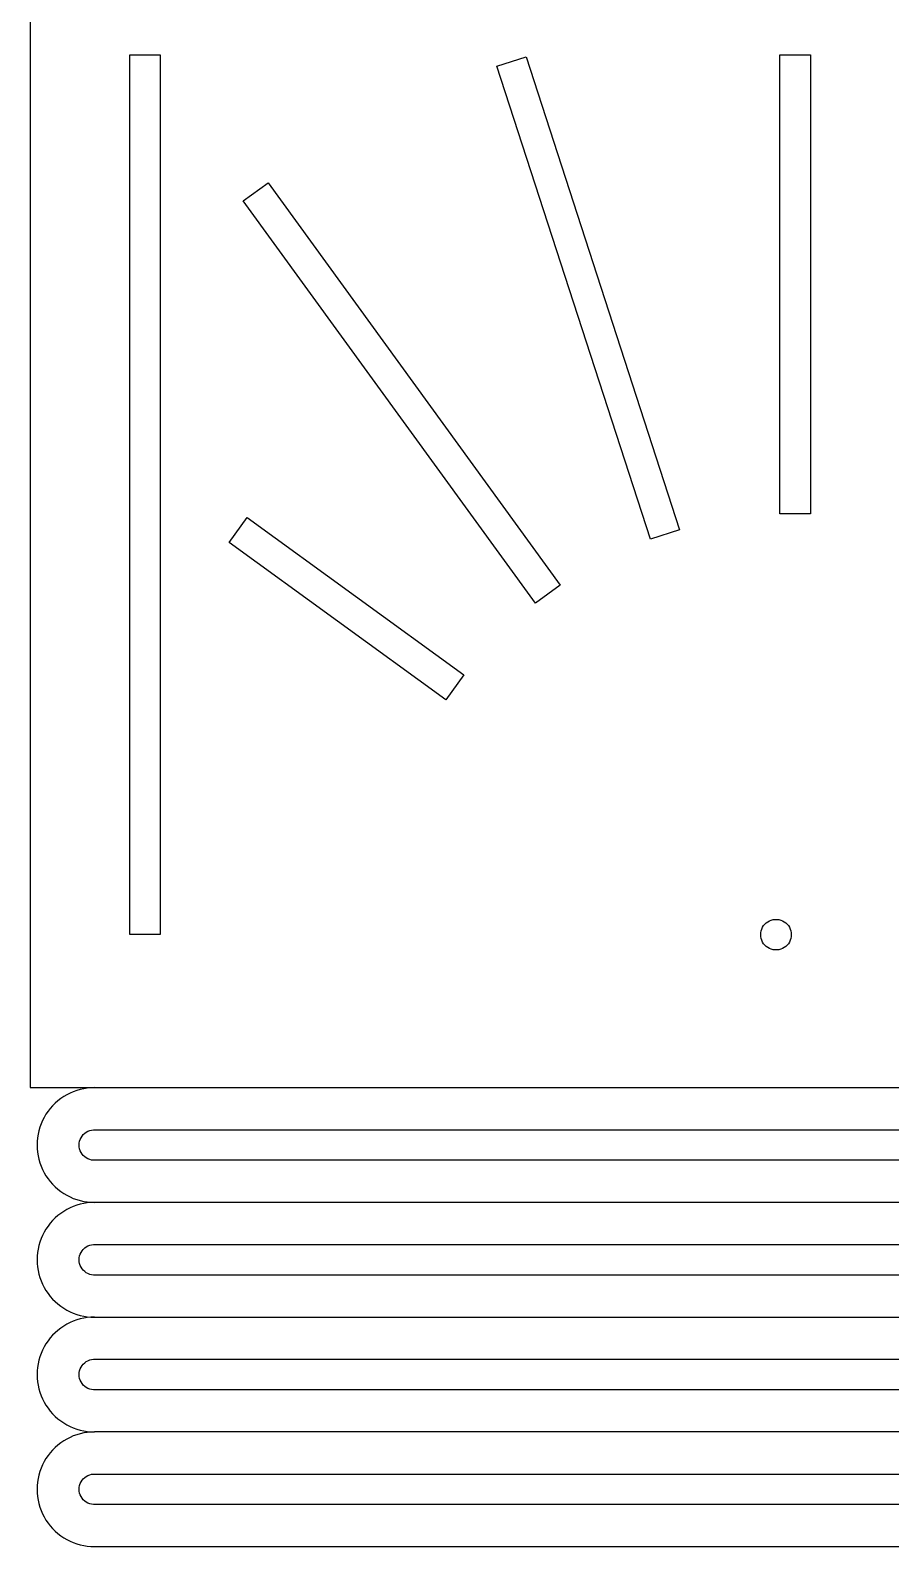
# Model space of a CAD drawing. Header units: centimetres. Extents: x 0 to 73, y 0 to 113.
# Drawn here: x 0.11 to 22.61, y 0.22 to 39.86 of the extents above; entities that cross this region are included whole.
import ezdxf

# ---------------------------------------------------------------- set-up
doc = ezdxf.new("R2010")
doc.units = ezdxf.units.CM
doc.layers.get('0').update_dxf_attribs({"lineweight": 25, "true_color": 0xffffff})

msp = doc.modelspace()

# ---------------------------------------------------------------- linework, layer by layer
for p, q in [((0.106, 42.216), (0.106, 12.216)), ((2.706, 39.216), (3.506, 39.216)), ((2.706, 16.216), (2.706, 39.216)), ((3.506, 39.216), (3.506, 16.216)), ((12.309, 38.917), (13.07, 39.165)), ((16.327, 26.554), (12.309, 38.917)), ((13.07, 39.165), (17.087, 26.801)), ((19.706, 39.216), (20.506, 39.216)), ((19.706, 27.216), (19.706, 39.216)), ((20.506, 39.216), (20.506, 27.216)), ((5.676, 35.397), (6.323, 35.867)), ((6.323, 35.867), (13.964, 25.35)), ((13.317, 24.88), (5.676, 35.397)), ((5.309, 26.472), (5.779, 27.119)), ((5.779, 27.119), (11.442, 23.005)), ((20.506, 27.216), (19.706, 27.216)), ((17.087, 26.801), (16.327, 26.554)), ((10.972, 22.358), (5.309, 26.472)), ((13.964, 25.35), (13.317, 24.88)), ((11.442, 23.005), (10.972, 22.358)), ((19.206, 16.216), (19.209, 16.266)), ((19.209, 16.266), (19.219, 16.315)), ((19.219, 16.315), (19.234, 16.363)), ((19.234, 16.363), (19.256, 16.408)), ((19.256, 16.408), (19.283, 16.451)), ((19.283, 16.451), (19.315, 16.489)), ((19.315, 16.489), (19.351, 16.524)), ((19.351, 16.524), (19.392, 16.553)), ((19.392, 16.553), (19.436, 16.577)), ((19.436, 16.577), (19.483, 16.596)), ((19.483, 16.596), (19.531, 16.608)), ((19.531, 16.608), (19.581, 16.615)), ((19.581, 16.615), (19.631, 16.615)), ((19.631, 16.615), (19.681, 16.608)), ((19.681, 16.608), (19.73, 16.596)), ((19.73, 16.596), (19.777, 16.577)), ((19.777, 16.577), (19.821, 16.553)), ((19.821, 16.553), (19.861, 16.524)), ((19.861, 16.524), (19.898, 16.489)), ((19.898, 16.489), (19.93, 16.451)), ((19.93, 16.451), (19.957, 16.408)), ((19.957, 16.408), (19.978, 16.363)), ((19.978, 16.363), (19.994, 16.315)), ((19.994, 16.315), (20.003, 16.266)), ((20.003, 16.266), (20.006, 16.216)), ((3.506, 16.216), (2.706, 16.216)), ((19.209, 16.165), (19.206, 16.216)), ((19.219, 16.116), (19.209, 16.165)), ((19.234, 16.068), (19.219, 16.116)), ((19.256, 16.023), (19.234, 16.068)), ((19.283, 15.98), (19.256, 16.023)), ((19.315, 15.942), (19.283, 15.98)), ((19.351, 15.907), (19.315, 15.942)), ((19.392, 15.878), (19.351, 15.907)), ((19.436, 15.854), (19.392, 15.878)), ((19.821, 15.878), (19.777, 15.854)), ((19.861, 15.907), (19.821, 15.878)), ((19.898, 15.942), (19.861, 15.907)), ((19.93, 15.98), (19.898, 15.942)), ((19.957, 16.023), (19.93, 15.98)), ((19.978, 16.068), (19.957, 16.023)), ((19.994, 16.116), (19.978, 16.068)), ((20.003, 16.165), (19.994, 16.116)), ((20.006, 16.216), (20.003, 16.165)), ((19.483, 15.835), (19.436, 15.854)), ((19.531, 15.823), (19.483, 15.835)), ((19.581, 15.816), (19.531, 15.823)), ((19.631, 15.816), (19.581, 15.816)), ((19.681, 15.823), (19.631, 15.816)), ((19.73, 15.835), (19.681, 15.823)), ((19.777, 15.854), (19.73, 15.835)), ((0.106, 12.216), (40.106, 12.216)), ((0.901, 11.929), (0.827, 11.871)), ((0.979, 11.982), (0.901, 11.929)), ((1.06, 12.03), (0.979, 11.982)), ((1.144, 12.073), (1.06, 12.03)), ((1.23, 12.11), (1.144, 12.073)), ((1.319, 12.142), (1.23, 12.11)), ((1.41, 12.168), (1.319, 12.142)), ((1.502, 12.189), (1.41, 12.168)), ((1.595, 12.204), (1.502, 12.189)), ((1.688, 12.213), (1.595, 12.204)), ((1.783, 12.216), (1.688, 12.213)), ((0.516, 11.519), (0.468, 11.438)), ((0.569, 11.597), (0.516, 11.519)), ((0.627, 11.672), (0.569, 11.597)), ((0.689, 11.742), (0.627, 11.672)), ((0.756, 11.809), (0.689, 11.742)), ((0.827, 11.871), (0.756, 11.809)), ((0.356, 11.179), (0.33, 11.089)), ((0.388, 11.268), (0.356, 11.179)), ((0.425, 11.354), (0.388, 11.268)), ((0.468, 11.438), (0.425, 11.354)), ((1.659, 11.096), (1.708, 11.108)), ((1.708, 11.108), (1.758, 11.115)), ((1.758, 11.115), (37.427, 11.115)), ((0.286, 10.81), (0.283, 10.716)), ((0.283, 10.716), (0.286, 10.621)), ((0.294, 10.904), (0.286, 10.81)), ((0.309, 10.997), (0.294, 10.904)), ((0.33, 11.089), (0.309, 10.997)), ((1.383, 10.716), (1.386, 10.766)), ((1.386, 10.665), (1.383, 10.716)), ((1.386, 10.766), (1.395, 10.815)), ((1.395, 10.815), (1.411, 10.863)), ((1.411, 10.863), (1.432, 10.908)), ((1.432, 10.908), (1.459, 10.951)), ((1.459, 10.951), (1.491, 10.989)), ((1.491, 10.989), (1.528, 11.024)), ((1.528, 11.024), (1.568, 11.053)), ((1.568, 11.053), (1.612, 11.077)), ((1.612, 11.077), (1.659, 11.096)), ((0.286, 10.621), (0.294, 10.528)), ((0.294, 10.528), (0.309, 10.434)), ((0.309, 10.434), (0.33, 10.343)), ((0.33, 10.343), (0.356, 10.252)), ((1.395, 10.616), (1.386, 10.665)), ((1.411, 10.568), (1.395, 10.616)), ((1.432, 10.523), (1.411, 10.568)), ((1.459, 10.48), (1.432, 10.523)), ((1.491, 10.442), (1.459, 10.48)), ((1.528, 10.407), (1.491, 10.442)), ((1.568, 10.378), (1.528, 10.407)), ((1.612, 10.354), (1.568, 10.378)), ((1.659, 10.335), (1.612, 10.354)), ((1.708, 10.323), (1.659, 10.335)), ((1.758, 10.316), (1.708, 10.323)), ((37.427, 10.316), (1.758, 10.316)), ((0.356, 10.252), (0.388, 10.163)), ((0.388, 10.163), (0.425, 10.077)), ((0.425, 10.077), (0.468, 9.993)), ((0.468, 9.993), (0.516, 9.912)), ((0.516, 9.912), (0.569, 9.834)), ((0.569, 9.834), (0.627, 9.759)), ((0.627, 9.759), (0.689, 9.689)), ((0.689, 9.689), (0.756, 9.622)), ((0.756, 9.622), (0.827, 9.56)), ((0.827, 9.56), (0.901, 9.502)), ((0.901, 9.502), (0.979, 9.449)), ((0.979, 9.449), (1.06, 9.401)), ((1.06, 9.401), (1.144, 9.358)), ((1.144, 9.358), (1.23, 9.321)), ((1.23, 9.321), (1.319, 9.289)), ((1.319, 9.142), (1.23, 9.11)), ((1.319, 9.289), (1.41, 9.263)), ((1.41, 9.168), (1.319, 9.142)), ((1.41, 9.263), (1.502, 9.242)), ((1.502, 9.189), (1.41, 9.168)), ((1.502, 9.242), (1.595, 9.227)), ((1.595, 9.204), (1.502, 9.189)), ((1.595, 9.227), (1.688, 9.219)), ((1.688, 9.213), (1.595, 9.204)), ((1.688, 9.219), (1.783, 9.216)), ((1.783, 9.216), (1.688, 9.213)), ((48.783, 9.216), (1.783, 9.216)), ((0.689, 8.742), (0.627, 8.672)), ((0.756, 8.809), (0.689, 8.742)), ((0.827, 8.871), (0.756, 8.809)), ((0.901, 8.929), (0.827, 8.871)), ((0.979, 8.982), (0.901, 8.929)), ((1.06, 9.03), (0.979, 8.982)), ((1.144, 9.073), (1.06, 9.03)), ((1.23, 9.11), (1.144, 9.073)), ((0.425, 8.354), (0.388, 8.268)), ((0.468, 8.438), (0.425, 8.354)), ((0.516, 8.519), (0.468, 8.438)), ((0.569, 8.597), (0.516, 8.519)), ((0.627, 8.672), (0.569, 8.597)), ((0.309, 7.997), (0.294, 7.904)), ((0.33, 8.089), (0.309, 7.997)), ((0.356, 8.179), (0.33, 8.089)), ((0.388, 8.268), (0.356, 8.179)), ((1.432, 7.908), (1.459, 7.951)), ((1.459, 7.951), (1.491, 7.989)), ((1.491, 7.989), (1.528, 8.024)), ((1.528, 8.024), (1.568, 8.053)), ((1.568, 8.053), (1.612, 8.077)), ((1.612, 8.077), (1.659, 8.096)), ((1.659, 8.096), (1.708, 8.108)), ((1.708, 8.108), (1.758, 8.115)), ((1.758, 8.115), (47.424, 8.115)), ((0.286, 7.81), (0.283, 7.716)), ((0.283, 7.716), (0.286, 7.621)), ((0.294, 7.904), (0.286, 7.81)), ((0.286, 7.621), (0.294, 7.528)), ((1.383, 7.716), (1.386, 7.766)), ((1.386, 7.665), (1.383, 7.716)), ((1.386, 7.766), (1.395, 7.815)), ((1.395, 7.616), (1.386, 7.665)), ((1.395, 7.815), (1.411, 7.863)), ((1.411, 7.568), (1.395, 7.616)), ((1.411, 7.863), (1.432, 7.908)), ((1.432, 7.523), (1.411, 7.568)), ((0.294, 7.528), (0.309, 7.434)), ((0.309, 7.434), (0.33, 7.343)), ((0.33, 7.343), (0.356, 7.252)), ((0.356, 7.252), (0.388, 7.163)), ((0.388, 7.163), (0.425, 7.077)), ((1.459, 7.48), (1.432, 7.523)), ((1.491, 7.442), (1.459, 7.48)), ((1.528, 7.407), (1.491, 7.442)), ((1.568, 7.378), (1.528, 7.407)), ((1.612, 7.354), (1.568, 7.378)), ((1.659, 7.335), (1.612, 7.354)), ((1.708, 7.323), (1.659, 7.335)), ((1.758, 7.316), (1.708, 7.323)), ((47.424, 7.316), (1.758, 7.316)), ((0.425, 7.077), (0.468, 6.993)), ((0.468, 6.993), (0.516, 6.912)), ((0.516, 6.912), (0.569, 6.834)), ((0.569, 6.834), (0.627, 6.759)), ((0.627, 6.759), (0.689, 6.689)), ((0.689, 6.689), (0.756, 6.622)), ((0.756, 6.622), (0.827, 6.56)), ((0.827, 6.56), (0.901, 6.502)), ((0.901, 6.502), (0.979, 6.449)), ((0.979, 6.449), (1.06, 6.401)), ((1.06, 6.401), (1.144, 6.358)), ((1.144, 6.358), (1.23, 6.321)), ((0.979, 5.982), (0.901, 5.929)), ((1.06, 6.03), (0.979, 5.982)), ((1.144, 6.073), (1.06, 6.03)), ((1.23, 6.11), (1.144, 6.073)), ((1.23, 6.321), (1.319, 6.289)), ((1.319, 6.142), (1.23, 6.11)), ((1.319, 6.289), (1.41, 6.263)), ((1.41, 6.168), (1.319, 6.142)), ((1.41, 6.263), (1.502, 6.242)), ((1.502, 6.189), (1.41, 6.168)), ((1.502, 6.242), (1.595, 6.227)), ((1.595, 6.204), (1.502, 6.189)), ((1.595, 6.227), (1.688, 6.219)), ((1.688, 6.213), (1.595, 6.204)), ((1.688, 6.219), (1.783, 6.216)), ((1.783, 6.216), (1.688, 6.213)), ((1.783, 6.216), (48.783, 6.216)), ((0.569, 5.597), (0.516, 5.519)), ((0.627, 5.672), (0.569, 5.597)), ((0.689, 5.742), (0.627, 5.672)), ((0.756, 5.809), (0.689, 5.742)), ((0.827, 5.871), (0.756, 5.809)), ((0.901, 5.929), (0.827, 5.871)), ((0.356, 5.179), (0.33, 5.089)), ((0.388, 5.268), (0.356, 5.179)), ((0.425, 5.354), (0.388, 5.268)), ((0.468, 5.438), (0.425, 5.354)), ((0.516, 5.519), (0.468, 5.438)), ((0.286, 4.81), (0.283, 4.716)), ((0.294, 4.904), (0.286, 4.81)), ((0.309, 4.997), (0.294, 4.904)), ((0.33, 5.089), (0.309, 4.997)), ((1.383, 4.716), (1.386, 4.766)), ((1.386, 4.766), (1.395, 4.815)), ((1.395, 4.815), (1.411, 4.863)), ((1.411, 4.863), (1.432, 4.908)), ((1.432, 4.908), (1.459, 4.951)), ((1.459, 4.951), (1.491, 4.989)), ((1.491, 4.989), (1.528, 5.024)), ((1.528, 5.024), (1.568, 5.053)), ((1.568, 5.053), (1.612, 5.077)), ((1.612, 5.077), (1.659, 5.096)), ((1.659, 5.096), (1.708, 5.108)), ((1.708, 5.108), (1.758, 5.115)), ((1.758, 5.115), (47.428, 5.115)), ((0.283, 4.716), (0.286, 4.621)), ((0.286, 4.621), (0.294, 4.528)), ((0.294, 4.528), (0.309, 4.434)), ((0.309, 4.434), (0.33, 4.343)), ((1.386, 4.665), (1.383, 4.716)), ((1.395, 4.616), (1.386, 4.665)), ((1.411, 4.568), (1.395, 4.616)), ((1.432, 4.523), (1.411, 4.568)), ((1.459, 4.48), (1.432, 4.523)), ((1.491, 4.442), (1.459, 4.48)), ((1.528, 4.407), (1.491, 4.442)), ((1.568, 4.378), (1.528, 4.407)), ((1.612, 4.354), (1.568, 4.378)), ((0.33, 4.343), (0.356, 4.252)), ((0.356, 4.252), (0.388, 4.163)), ((0.388, 4.163), (0.425, 4.077)), ((0.425, 4.077), (0.468, 3.993)), ((0.468, 3.993), (0.516, 3.912)), ((1.659, 4.335), (1.612, 4.354)), ((1.708, 4.323), (1.659, 4.335)), ((1.758, 4.316), (1.708, 4.323)), ((47.428, 4.316), (1.758, 4.316)), ((0.516, 3.912), (0.569, 3.834)), ((0.569, 3.834), (0.627, 3.759)), ((0.627, 3.759), (0.689, 3.689)), ((0.689, 3.689), (0.756, 3.622)), ((0.756, 3.622), (0.827, 3.56)), ((0.827, 3.56), (0.901, 3.502)), ((0.901, 3.502), (0.979, 3.449)), ((0.979, 3.449), (1.06, 3.401)), ((1.06, 3.401), (1.144, 3.358)), ((1.144, 3.358), (1.23, 3.321)), ((1.23, 3.321), (1.319, 3.289)), ((1.319, 3.289), (1.41, 3.263)), ((1.41, 3.263), (1.502, 3.242)), ((1.502, 3.189), (1.41, 3.168)), ((1.502, 3.242), (1.595, 3.227)), ((1.595, 3.204), (1.502, 3.189)), ((1.595, 3.227), (1.688, 3.219)), ((1.688, 3.213), (1.595, 3.204)), ((1.688, 3.219), (1.783, 3.216)), ((1.783, 3.216), (1.688, 3.213)), ((48.783, 3.216), (1.783, 3.216)), ((0.756, 2.809), (0.689, 2.742)), ((0.827, 2.871), (0.756, 2.809)), ((0.901, 2.929), (0.827, 2.871)), ((0.979, 2.982), (0.901, 2.929)), ((1.06, 3.03), (0.979, 2.982)), ((1.144, 3.073), (1.06, 3.03)), ((1.23, 3.11), (1.144, 3.073)), ((1.319, 3.142), (1.23, 3.11)), ((1.41, 3.168), (1.319, 3.142)), ((0.468, 2.438), (0.425, 2.354)), ((0.516, 2.519), (0.468, 2.438)), ((0.569, 2.597), (0.516, 2.519)), ((0.627, 2.672), (0.569, 2.597)), ((0.689, 2.742), (0.627, 2.672)), ((0.309, 1.997), (0.294, 1.904)), ((0.33, 2.089), (0.309, 1.997)), ((0.356, 2.179), (0.33, 2.089)), ((0.388, 2.268), (0.356, 2.179)), ((0.425, 2.354), (0.388, 2.268)), ((1.459, 1.951), (1.491, 1.989)), ((1.491, 1.989), (1.528, 2.024)), ((1.528, 2.024), (1.568, 2.053)), ((1.568, 2.053), (1.612, 2.077)), ((1.612, 2.077), (1.659, 2.096)), ((1.659, 2.096), (1.708, 2.108)), ((1.708, 2.108), (1.758, 2.115)), ((1.758, 2.115), (47.426, 2.115)), ((0.286, 1.81), (0.283, 1.716)), ((0.283, 1.716), (0.286, 1.621)), ((0.294, 1.904), (0.286, 1.81)), ((0.286, 1.621), (0.294, 1.528)), ((1.383, 1.716), (1.386, 1.766)), ((1.386, 1.665), (1.383, 1.716)), ((1.386, 1.766), (1.395, 1.815)), ((1.395, 1.616), (1.386, 1.665)), ((1.395, 1.815), (1.411, 1.863)), ((1.411, 1.568), (1.395, 1.616)), ((1.411, 1.863), (1.432, 1.908)), ((1.432, 1.908), (1.459, 1.951)), ((0.294, 1.528), (0.309, 1.434)), ((0.309, 1.434), (0.33, 1.343)), ((0.33, 1.343), (0.356, 1.252)), ((0.356, 1.252), (0.388, 1.163)), ((1.432, 1.523), (1.411, 1.568)), ((1.459, 1.48), (1.432, 1.523)), ((1.491, 1.442), (1.459, 1.48)), ((1.528, 1.407), (1.491, 1.442)), ((1.568, 1.378), (1.528, 1.407)), ((1.612, 1.354), (1.568, 1.378)), ((1.659, 1.335), (1.612, 1.354)), ((1.708, 1.323), (1.659, 1.335)), ((1.758, 1.316), (1.708, 1.323)), ((47.426, 1.316), (1.758, 1.316)), ((0.388, 1.163), (0.425, 1.077)), ((0.425, 1.077), (0.468, 0.993)), ((0.468, 0.993), (0.516, 0.912)), ((0.516, 0.912), (0.569, 0.834)), ((0.569, 0.834), (0.627, 0.759)), ((0.627, 0.759), (0.689, 0.689)), ((0.689, 0.689), (0.756, 0.622)), ((0.756, 0.622), (0.827, 0.56)), ((0.827, 0.56), (0.901, 0.502)), ((0.901, 0.502), (0.979, 0.449)), ((0.979, 0.449), (1.06, 0.401)), ((1.06, 0.401), (1.144, 0.358)), ((1.144, 0.358), (1.23, 0.321)), ((1.23, 0.321), (1.319, 0.289)), ((1.319, 0.289), (1.41, 0.263)), ((1.41, 0.263), (1.502, 0.242)), ((1.502, 0.242), (1.595, 0.227)), ((1.595, 0.227), (1.688, 0.219)), ((1.688, 0.219), (1.783, 0.216)), ((1.783, 0.216), (48.783, 0.216))]:
    msp.add_line(p, q)

doc.saveas('drawing.dxf')
